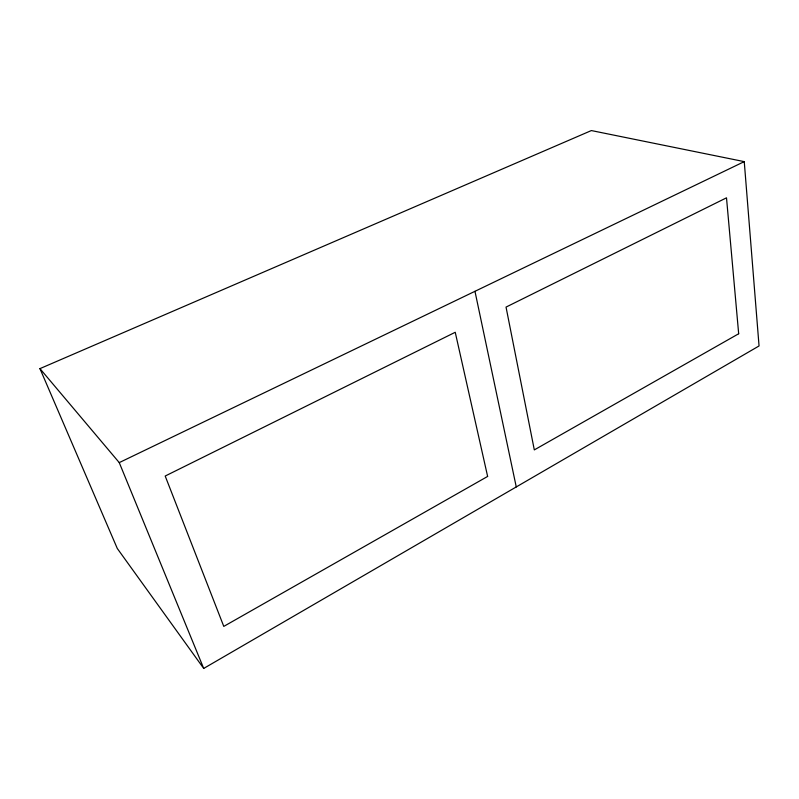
<?xml version="1.0" encoding="UTF-8"?>
<svg xmlns="http://www.w3.org/2000/svg" width="799" height="799" viewBox="0 0 799 799"><rect width="100%" height="100%" fill="white"/><g stroke="black" fill="none" stroke-linecap="round" stroke-linejoin="round"><path stroke-width="1.2" d="M203.705 668.433L759.05 345.957L744.249 161.628L591.37 130.567L39.95 368.629L117.293 548.474L203.705 668.433L119.251 462.611L39.95 368.629M119.251 462.611L744.249 161.628M474.966 291.305L516.264 486.941M487.63 476.434L223.78 626.396L165.193 476.034L455.24 332.274L487.63 476.434M738.676 333.752L534.311 449.897L506.037 307.096L726.501 197.822L738.676 333.752"/></g></svg>
